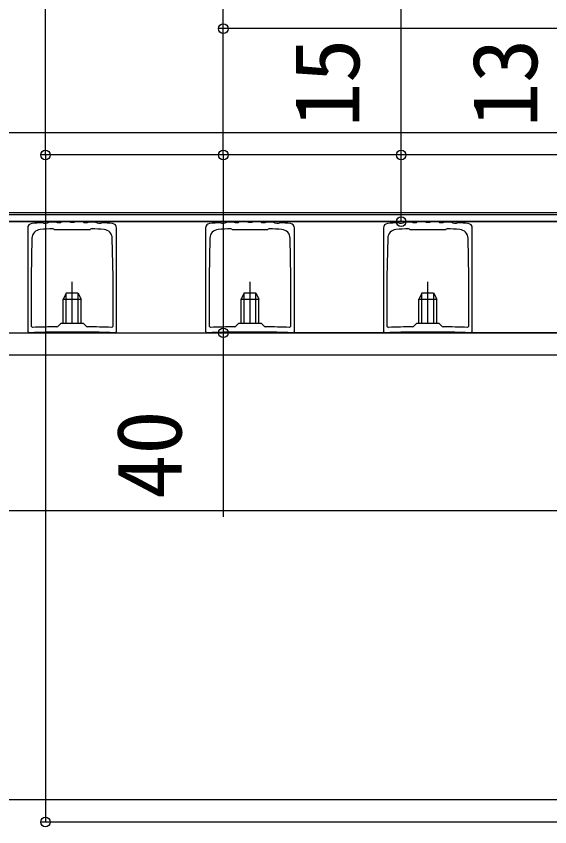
# Model space of a CAD drawing. Units: millimetres, scale not verified. Extents: x -875 to 875, y -1303 to 1296.
# Drawn here: x 278.9 to 398.9, y -829.5 to -647.3 of the extents above; entities that cross this region are included whole.
import ezdxf
from ezdxf.enums import TextEntityAlignment as Align

# ---------------------------------------------------------------- set-up
doc = ezdxf.new("R2010")
doc.units = ezdxf.units.MM
doc.header["$LTSCALE"] = 8
for name, color, linetype in [('0-2_YKK_11', 7, 'Continuous'), ('0-3_YKK_12', 2, 'Continuous'), ('0-4_YKK_13', 4, 'Continuous'), ('0-5_YKK_D', 6, 'Continuous')]:
    doc.layers.add(name, color=color, linetype=linetype)
doc.styles.add('ＭＳ ゴシック', font='')
doc.styles.get('ＭＳ ゴシック').set_extended_font_data('MS Gothic')

msp = doc.modelspace()

# ---------------------------------------------------------------- linework, layer by layer
at = {"layer": '0-2_YKK_11'}
for p, q in [((301.5, -718.16), (301.5, -694.882)), ((341.5, -718.16), (341.5, -694.882)), ((381.5, -718.16), (381.5, -694.882)), ((300.389, -717.229), (300.7, -716.929)), ((301.188, -718.46), (301.5, -718.16)), ((340.389, -717.229), (340.7, -716.929)), ((341.188, -718.46), (341.5, -718.16)), ((380.389, -717.229), (380.7, -716.929)), ((381.188, -718.46), (381.5, -718.16))]:
    msp.add_line(p, q, dxfattribs=at)
for points in [[(285.213, -693.87), (285.034, -693.782), (284.854, -693.693)], [(286.189, -693.613), (286.022, -693.722), (285.854, -693.832)], [(288.207, -693.726), (288.03, -693.632), (287.853, -693.538)], [(289.195, -693.498), (289.024, -693.603), (288.854, -693.707)], [(291.201, -693.672), (291.027, -693.573), (290.853, -693.474)], [(292.201, -693.474), (292.027, -693.573), (291.854, -693.673)], [(294.195, -693.708), (294.024, -693.604), (293.853, -693.5)], [(295.207, -693.541), (295.03, -693.634), (294.854, -693.728)], [(297.189, -693.834), (297.022, -693.725), (296.854, -693.615)], [(298.213, -693.697), (298.034, -693.786), (297.855, -693.874)], [(325.213, -693.87), (325.034, -693.782), (324.854, -693.693)], [(326.189, -693.613), (326.022, -693.722), (325.854, -693.832)], [(328.207, -693.726), (328.03, -693.632), (327.853, -693.538)], [(329.195, -693.498), (329.024, -693.603), (328.854, -693.707)], [(331.201, -693.672), (331.027, -693.573), (330.853, -693.474)], [(332.201, -693.474), (332.027, -693.573), (331.854, -693.673)], [(334.195, -693.708), (334.024, -693.604), (333.853, -693.5)], [(335.207, -693.541), (335.03, -693.634), (334.854, -693.728)], [(337.189, -693.834), (337.022, -693.725), (336.854, -693.615)], [(338.213, -693.697), (338.034, -693.786), (337.855, -693.874)], [(365.213, -693.87), (365.034, -693.782), (364.854, -693.693)], [(366.189, -693.613), (366.022, -693.722), (365.854, -693.832)], [(368.207, -693.726), (368.03, -693.632), (367.853, -693.538)], [(369.195, -693.498), (369.024, -693.603), (368.854, -693.707)], [(371.201, -693.672), (371.027, -693.573), (370.853, -693.474)], [(372.201, -693.474), (372.027, -693.573), (371.854, -693.673)], [(374.195, -693.708), (374.024, -693.604), (373.853, -693.5)], [(375.207, -693.541), (375.03, -693.634), (374.854, -693.728)], [(377.189, -693.834), (377.022, -693.725), (376.854, -693.615)], [(378.213, -693.697), (378.034, -693.786), (377.855, -693.874)], [(281.5, -694.882), (281.5, -718.16), (281.812, -718.46)], [(295.842, -695.068), (295.617, -695.155), (295.5, -695.272), (287.5, -695.272), (287.383, -695.155), (287.158, -695.068)], [(321.5, -694.882), (321.5, -718.16), (321.812, -718.46)], [(335.842, -695.068), (335.617, -695.155), (335.5, -695.272), (327.5, -695.272), (327.383, -695.155), (327.158, -695.068)], [(361.5, -694.882), (361.5, -718.16), (361.812, -718.46)], [(375.842, -695.068), (375.617, -695.155), (375.5, -695.272), (367.5, -695.272), (367.383, -695.155), (367.158, -695.068)], [(282.466, -697.191), (282.3, -705.972), (282.3, -716.929), (282.611, -717.229)], [(300.7, -716.929), (300.7, -705.972), (300.534, -697.191)], [(322.466, -697.191), (322.3, -705.972), (322.3, -716.929), (322.611, -717.229)], [(340.7, -716.929), (340.7, -705.972), (340.534, -697.191)], [(362.466, -697.191), (362.3, -705.972), (362.3, -716.929), (362.611, -717.229)], [(380.7, -716.929), (380.7, -705.972), (380.534, -697.191)], [(288.056, -717.095), (288.264, -717.008), (289, -716.272), (294, -716.272), (294.736, -717.008), (294.944, -717.095)], [(328.056, -717.095), (328.264, -717.008), (329, -716.272), (334, -716.272), (334.736, -717.008), (334.944, -717.095)], [(368.056, -717.095), (368.264, -717.008), (369, -716.272), (374, -716.272), (374.736, -717.008), (374.944, -717.095)]]:
    msp.add_lwpolyline(points, dxfattribs=at)
for centre, radius, start, end in [((282.5, -694.882), 1, 95.21592, 180.00003), ((291.5, -793.474), 100.002, 93.81071, 95.21588), ((291.5, -793.471), 99.799, 93.24288, 93.61203), ((291.5, -793.47), 99.998, 92.08976, 93.04419), ((291.5, -793.476), 99.805, 91.51923, 91.89108), ((291.5, -793.469), 99.997, 90.37058, 91.3206), ((291.5, -793.464), 99.793, 89.79674, 90.17186), ((291.5, -793.47), 99.998, 88.6515, 89.59815), ((291.5, -793.469), 99.797, 88.07405, 88.45289), ((291.5, -793.47), 99.998, 86.93104, 87.87533), ((291.5, -793.477), 99.805, 86.34926, 86.73234), ((291.5, -793.472), 100, 84.7841, 86.15061), ((300.5, -694.882), 1, 359.99997, 84.78408), ((322.5, -694.882), 1, 95.21592, 180.00003), ((331.5, -793.474), 100.002, 93.81071, 95.21588), ((331.5, -793.471), 99.799, 93.24288, 93.61203), ((331.5, -793.47), 99.998, 92.08976, 93.04419), ((331.5, -793.476), 99.805, 91.51923, 91.89108), ((331.5, -793.469), 99.997, 90.37058, 91.3206), ((331.5, -793.464), 99.793, 89.79674, 90.17186), ((331.5, -793.47), 99.998, 88.6515, 89.59815), ((331.5, -793.469), 99.797, 88.07405, 88.45289), ((331.5, -793.47), 99.998, 86.93104, 87.87533), ((331.5, -793.477), 99.805, 86.34926, 86.73234), ((331.5, -793.472), 100, 84.7841, 86.15061), ((340.5, -694.882), 1, 359.99997, 84.78408), ((362.5, -694.882), 1, 95.21592, 180.00003), ((371.5, -793.474), 100.002, 93.81071, 95.21588), ((371.5, -793.471), 99.799, 93.24288, 93.61203), ((371.5, -793.47), 99.998, 92.08976, 93.04419), ((371.5, -793.476), 99.805, 91.51923, 91.89108), ((371.5, -793.469), 99.997, 90.37058, 91.3206), ((371.5, -793.464), 99.793, 89.79674, 90.17186), ((371.5, -793.47), 99.998, 88.6515, 89.59815), ((371.5, -793.469), 99.797, 88.07405, 88.45289), ((371.5, -793.47), 99.998, 86.93104, 87.87533), ((371.5, -793.477), 99.805, 86.34926, 86.73234), ((371.5, -793.472), 100, 84.7841, 86.15061), ((380.5, -694.882), 1, 359.99997, 84.78408), ((284.466, -697.229), 2, 94.18036, 178.91784), ((291.5, -793.472), 98.501, 92.52651, 94.18035), ((291.5, -793.472), 98.501, 85.81965, 87.47349), ((298.534, -697.229), 2, 1.08216, 85.81964), ((324.466, -697.229), 2, 94.18036, 178.91784), ((331.5, -793.472), 98.501, 92.52651, 94.18035), ((331.5, -793.472), 98.501, 85.81965, 87.47349), ((338.534, -697.229), 2, 1.08216, 85.81964), ((364.466, -697.229), 2, 94.18036, 178.91784), ((371.5, -793.472), 98.501, 92.52651, 94.18035), ((371.5, -793.472), 98.501, 85.81965, 87.47349), ((378.534, -697.229), 2, 1.08216, 85.81964), ((291.5, -968.275), 251.203, 90.78553, 92.02799), ((291.5, -968.275), 251.203, 87.97201, 89.21447), ((331.5, -968.275), 251.203, 90.78553, 92.02799), ((331.5, -968.275), 251.203, 87.97201, 89.21447), ((371.5, -968.275), 251.203, 90.78553, 92.02799), ((371.5, -968.275), 251.203, 87.97201, 89.21447), ((291.5, -968.273), 250.001, 87.77904, 92.22096), ((331.5, -968.273), 250.001, 87.77904, 92.22096), ((371.5, -968.273), 250.001, 87.77904, 92.22096)]:
    msp.add_arc(centre, radius, start, end, dxfattribs=at)
at = {"layer": '0-3_YKK_12'}
for p, q in [((555.5, -673.46), (-638.813, -673.46)), ((515.523, -691.46), (-172.214, -691.46)), ((516.04, -691.96), (-171.092, -691.96)), ((518.138, -693.46), (-171.092, -693.46)), ((541, -723.46), (121.5, -723.46)), ((542.5, -758.46), (-274, -758.46))]:
    msp.add_line(p, q, dxfattribs=at)
for points in [[(-238, -718.46), (121.5, -718.46), (541, -718.46)], [(542.5, -723.46), (121.5, -723.46), (-274, -723.46)], [(542.5, -823.46), (-179, -823.46), (-277, -823.46)]]:
    msp.add_lwpolyline(points, dxfattribs=at)
at = {"layer": '0-4_YKK_13'}
for p, q in [((291.5, -716.272), (291.5, -706.96)), ((331.5, -716.272), (331.5, -706.96)), ((371.5, -716.272), (371.5, -706.96)), ((290.2, -709.46), (289.5, -710.86)), ((290.154, -716.272), (290.154, -709.551)), ((290.2, -709.46), (292.8, -709.46)), ((292.8, -709.46), (293.5, -710.86)), ((292.846, -716.272), (292.846, -709.551)), ((293.5, -716.272), (293.5, -710.86)), ((330.2, -709.46), (329.5, -710.86)), ((330.154, -716.272), (330.154, -709.551)), ((330.2, -709.46), (332.8, -709.46)), ((332.8, -709.46), (333.5, -710.86)), ((332.846, -716.272), (332.846, -709.551)), ((333.5, -716.272), (333.5, -710.86)), ((370.2, -709.46), (369.5, -710.86)), ((370.154, -716.272), (370.154, -709.551)), ((370.2, -709.46), (372.8, -709.46)), ((372.8, -709.46), (373.5, -710.86)), ((372.846, -716.272), (372.846, -709.551)), ((373.5, -716.272), (373.5, -710.86))]:
    msp.add_line(p, q, dxfattribs=at)
for points in [[(289.5, -716.272), (289.5, -710.86), (293.5, -710.86)], [(329.5, -716.272), (329.5, -710.86), (333.5, -710.86)], [(369.5, -716.272), (369.5, -710.86), (373.5, -710.86)]]:
    msp.add_lwpolyline(points, dxfattribs=at)
at = {"layer": '0-5_YKK_D'}
for p, q in [((285.5, -678.46), (285.5, -598.46)), ((504.5, -650.06), (324.5, -650.06)), ((505.5, -678.46), (284.5, -678.46)), ((504.5, -678.46), (284.5, -678.46)), ((285.5, -678.46), (285.5, -828.46)), ((505.5, -678.46), (324.5, -678.46)), ((504.5, -678.46), (324.5, -678.46)), ((505.5, -678.46), (364.5, -678.46)), ((504.5, -693.474), (244.5, -693.474)), ((505.5, -693.46), (364.5, -693.46)), ((505.5, -718.46), (324.5, -718.46)), ((505.5, -828.46), (284.5, -828.46))]:
    msp.add_line(p, q, dxfattribs=at)
for points in [[(325.5, -678.46), (325.5, -650.06), (325.5, -567.692)], [(365.5, -693.46), (365.5, -678.46), (365.5, -639.614)], [(325.5, -678.46), (325.5, -718.46), (325.5, -759.805)]]:
    msp.add_lwpolyline(points, dxfattribs=at)
for centre in [(325.5, -650.06), (285.5, -678.46), (285.5, -678.46), (325.5, -678.46), (325.5, -678.46), (365.5, -678.46), (365.5, -693.46), (325.5, -718.46), (285.5, -828.46)]:
    msp.add_circle(centre, 1.075, dxfattribs=at)

# ---------------------------------------------------------------- texts
at = {"layer": '0-5_YKK_D', "style": 'ＭＳ ゴシック'}
for s, p in [('15', (360.5, -672.228)), ('13', (400.5, -672.228)), ('40', (320.5, -755.828))]:
    msp.add_text(s, height=14.66, rotation=90, dxfattribs=at).set_placement(p, align=Align.BOTTOM_LEFT)

doc.saveas('drawing.dxf')
